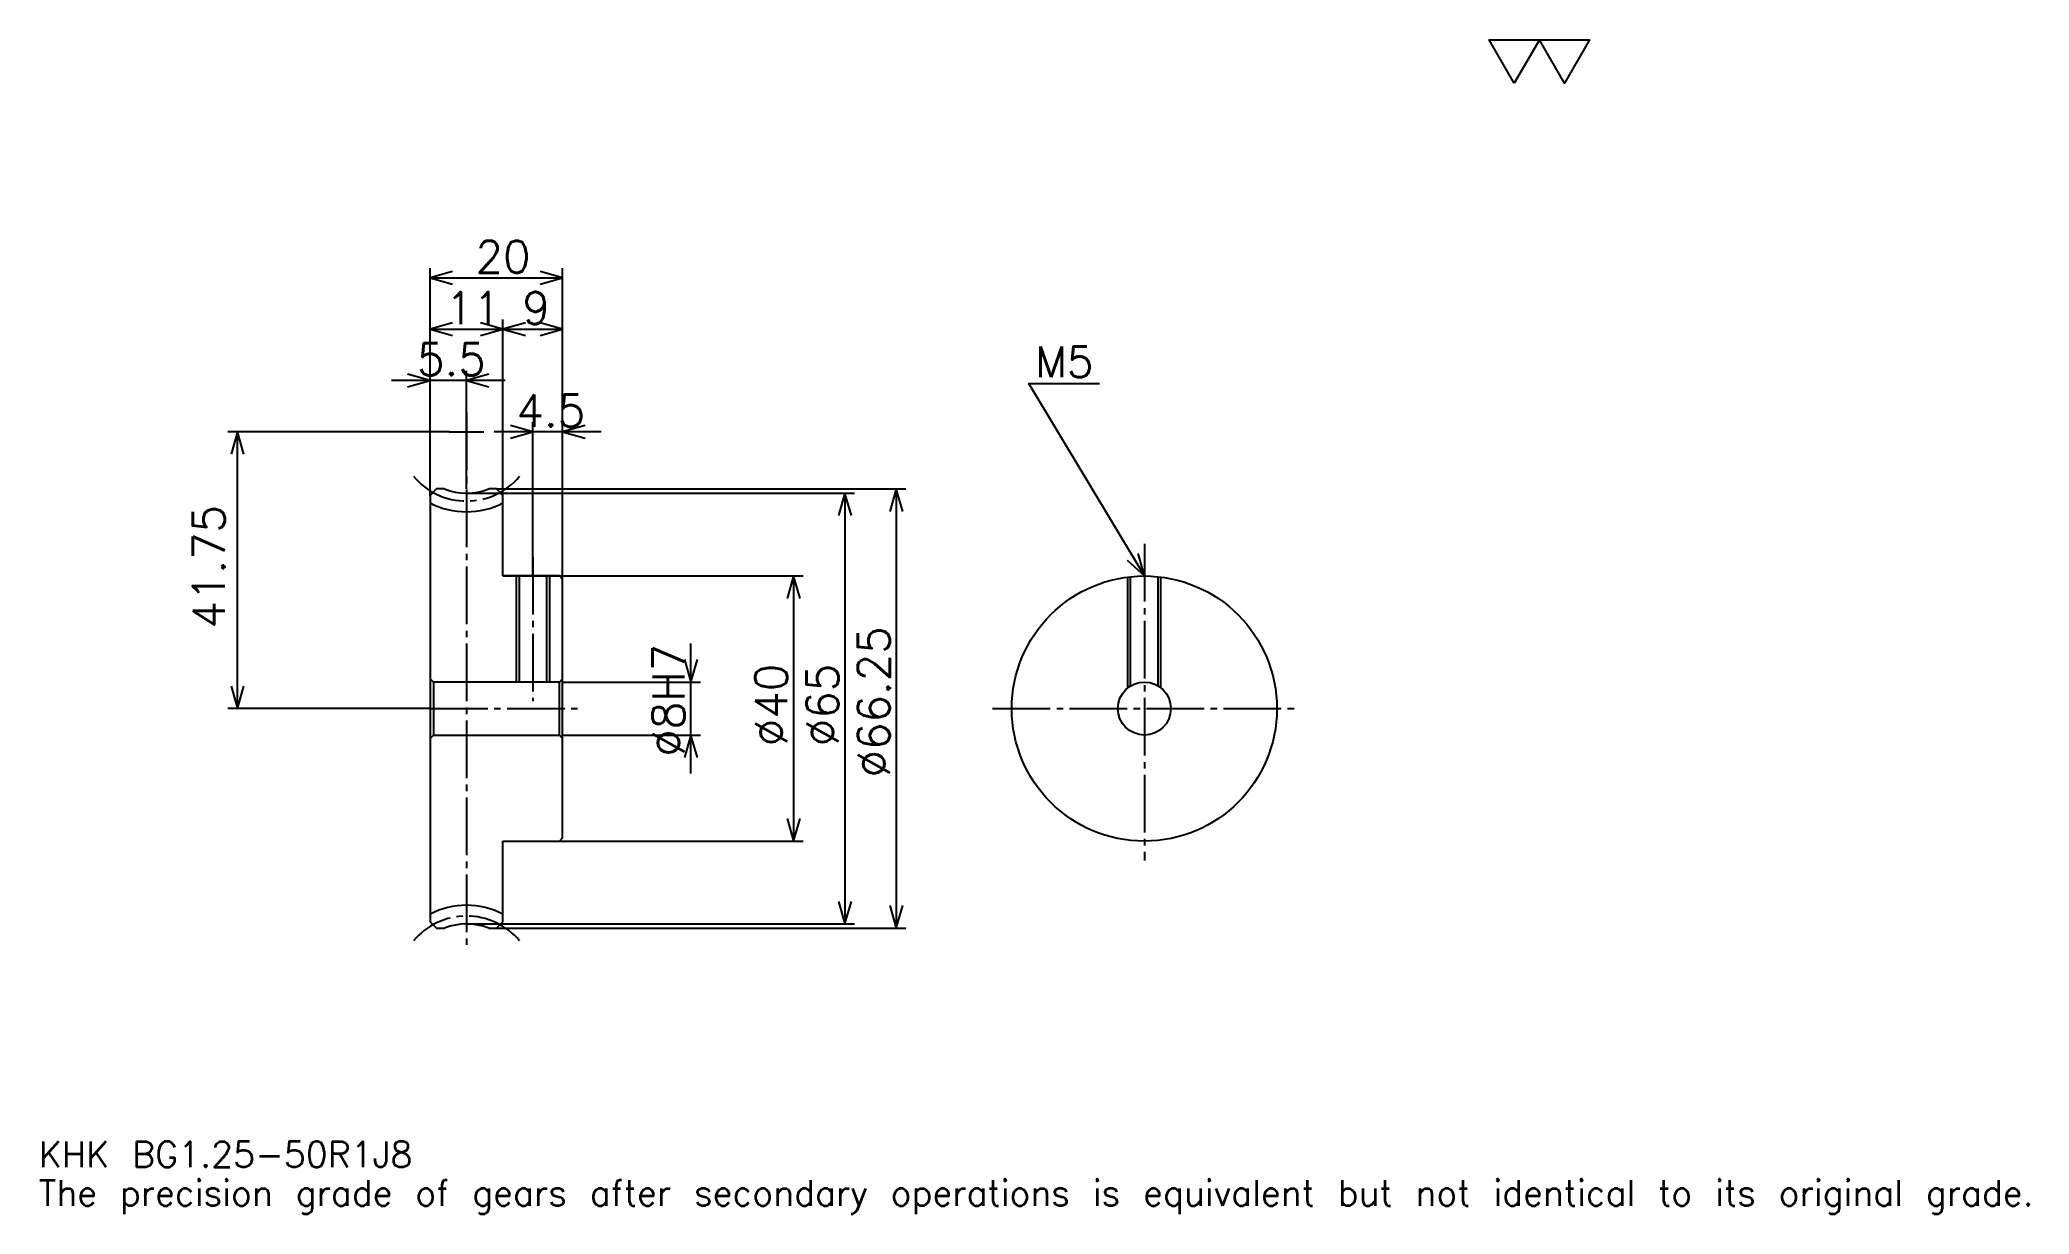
# Model space of a CAD drawing. Extents: x 10 to 310, y 4 to 181.
import ezdxf

# ---------------------------------------------------------------- set-up
doc = ezdxf.new("R2010")
doc.units = 0
doc.linetypes.add('DASHDOT', pattern=[11.612903, 8.709677, -0.967742, 0.967742, -0.967742])
doc.layers.get('0').update_dxf_attribs({"linetype": 'CONTINUOUS'})
doc.layers.add('DASHDOT', color=6, linetype='DASHDOT')
doc.styles.add('KANJI', font='TXT', dxfattribs={"bigfont": 'BIGFONT'})

msp = doc.modelspace()

# ---------------------------------------------------------------- linework, layer by layer
at = {"color": 5}
for p, q in [((68.709679, 112.963707), (68.709679, 146.266129)), ((68.709679, 144.814514), (88.709679, 144.814514)), ((88.709679, 112.963707), (88.709679, 146.266129)), ((79.709679, 112.963707), (79.709679, 138.5242)), ((68.709679, 137.072571), (79.709679, 137.072571)), ((79.709679, 137.072571), (88.709679, 137.072571)), ((80.016129, 129.330643), (62.903229, 129.330643)), ((74.209679, 112.963707), (74.209679, 130.782257)), ((84.209679, 112.963707), (84.209679, 123.040321)), ((71.612907, 121.588707), (38.225807, 121.588707)), ((39.677422, 79.838707), (39.677422, 121.588707)), ((94.516129, 121.588707), (78.403229, 121.588707)), ((68.709679, 111.995964), (68.709679, 112.963707)), ((74.209679, 112.338707), (88.709679, 112.338707)), ((78.741936, 112.963707), (88.709679, 112.963707)), ((79.709679, 111.995964), (79.709679, 112.963707)), ((84.209679, 99.838707), (84.209679, 112.963707)), ((88.709679, 112.963707), (140.483887, 112.963707)), ((88.709679, 99.338707), (88.709679, 112.963707)), ((88.709679, 112.338707), (132.741943, 112.338707)), ((131.290329, 112.338707), (131.290329, 47.338707)), ((139.032257, 112.963707), (139.032257, 46.713707)), ((79.709679, 99.838707), (88.709679, 99.838707)), ((88.709679, 99.838707), (125, 99.838707)), ((123.548386, 99.838707), (123.548386, 59.838707)), ((108.064514, 70.032257), (108.064514, 89.645157)), ((88.709679, 83.838707), (109.516129, 83.838707)), ((68.709679, 79.838707), (38.225807, 79.838707)), ((88.709679, 75.838707), (109.516129, 75.838707)), ((79.709679, 59.838707), (88.709679, 59.838707)), ((88.709679, 59.838707), (125, 59.838707)), ((74.209679, 47.338707), (88.709679, 47.338707)), ((78.741936, 46.713707), (88.709679, 46.713707)), ((88.709679, 47.338707), (132.741943, 47.338707)), ((88.709679, 46.713707), (140.483887, 46.713707))]:
    msp.add_line(p, q, dxfattribs=at)
at = {"color": 4}
for p, q in [((88.709679, 84.338707), (88.209679, 83.838707)), ((68.709679, 75.338707), (69.209679, 75.838707)), ((88.709679, 75.338707), (88.209679, 75.838707))]:
    msp.add_line(p, q, dxfattribs=at)
at = {"color": 7}
msp.add_lwpolyline([(232.258072, 174.193542), (228.483871, 180.735474), (243.580658, 180.735474), (239.806458, 174.193542), (236.032272, 180.735474), (232.258072, 174.193542)], dxfattribs=at)
at = {"color": 5}
for points in [[(72.096779, 145.782257), (68.709679, 144.814514), (72.096779, 143.846771)], [(85.322586, 143.846771), (88.709679, 144.814514), (85.322586, 145.782257)], [(72.096779, 138.040314), (68.709679, 137.072571), (72.096779, 136.104828)], [(76.322578, 136.104828), (79.709679, 137.072571), (76.322578, 138.040314)], [(83.096771, 138.040314), (79.709679, 137.072571), (83.096771, 136.104828)], [(85.322586, 136.104828), (88.709679, 137.072571), (85.322586, 138.040314)], [(65.322578, 128.3629), (68.709679, 129.330643), (65.322578, 130.298386)], [(77.596771, 130.298386), (74.209679, 129.330643), (77.596771, 128.3629)], [(176.451614, 99.838707), (159.032257, 128.870972), (169.677429, 128.870972)], [(40.645161, 118.201614), (39.677422, 121.588707), (38.709679, 118.201614)], [(80.822586, 120.620964), (84.209679, 121.588707), (80.822586, 122.55645)], [(92.096771, 122.55645), (88.709679, 121.588707), (92.096771, 120.620964)], [(132.258072, 108.951614), (131.290329, 112.338707), (130.322586, 108.951614)], [(140, 109.576614), (139.032257, 112.963707), (138.064514, 109.576614)], [(173.879135, 102.245224), (176.451614, 99.838707), (175.538788, 103.24102)], [(124.516129, 96.451614), (123.548386, 99.838707), (122.580643, 96.451614)], [(107.096771, 87.225807), (108.064514, 83.838707), (109.032257, 87.225807)], [(38.709679, 83.225807), (39.677422, 79.838707), (40.645161, 83.225807)], [(109.032257, 72.451607), (108.064514, 75.838707), (107.096771, 72.451607)], [(122.580643, 63.225803), (123.548386, 59.838707), (124.516129, 63.225803)], [(130.322586, 50.725803), (131.290329, 47.338707), (132.258072, 50.725803)], [(138.064514, 50.100803), (139.032257, 46.713707), (140, 50.100803)]]:
    msp.add_lwpolyline(points, dxfattribs=at)
at = {"color": 4}
for points in [[(70.867241, 112.963707), (69.677422, 112.963707), (68.709679, 111.995964), (68.709679, 75.338707)], [(79.709679, 99.838707), (79.709679, 111.995964), (78.741936, 112.963707), (77.552116, 112.963707)], [(79.709679, 59.838707), (88.209679, 59.838707), (88.709679, 60.338707), (88.709679, 99.338707), (88.209679, 99.838707), (79.709679, 99.838707)], [(81.709679, 99.838707), (81.709679, 83.838707)], [(82.144676, 99.838707), (82.144676, 83.838707)], [(86.274681, 99.838707), (86.274681, 83.838707)], [(86.709679, 99.838707), (86.709679, 83.838707)], [(173.951614, 82.961205), (173.951614, 99.681839)], [(174.386612, 83.264458), (174.386612, 99.731812)], [(178.516617, 83.264458), (178.516617, 99.731812)], [(178.951614, 82.961205), (178.951614, 99.681839)], [(68.709679, 84.338707), (69.209679, 83.838707), (69.209679, 75.838707), (88.209679, 75.838707), (88.209679, 83.838707), (69.209679, 83.838707)], [(68.709679, 75.338707), (68.709679, 47.68145), (69.677422, 46.713707), (70.867241, 46.713707)], [(77.552116, 46.713707), (78.741936, 46.713707), (79.709679, 47.68145), (79.709679, 59.838707)]]:
    msp.add_lwpolyline(points, dxfattribs=at)
for radius in [20, 4]:
    msp.add_circle((176.451614, 79.838707), radius, dxfattribs=at)
for centre, radius, start, end in [((74.209679, 121.588707), 9.25, 248.81721776, 291.18278402), ((74.209679, 121.588707), 12.063, 242.87458882, 297.12541118), ((74.209679, 38.088707), 12.063, 62.87458882, 117.12541118), ((74.209679, 38.088707), 9.25, 68.81721598, 111.18278224)]:
    msp.add_arc(centre, radius, start, end, dxfattribs=at)
at = {"layer": 'DASHDOT', "color": 7}
for p, q in [((74.209679, 124.491928), (74.209679, 43.810482)), ((71.612907, 121.588707), (76.80645, 121.588707)), ((176.451614, 104.677414), (176.451614, 56.935482)), ((68.709679, 79.838707), (91.6129, 79.838707)), ((153.548386, 79.838707), (199.354828, 79.838707))]:
    msp.add_line(p, q, dxfattribs=at)
msp.add_lwpolyline([(84.209679, 102.741928), (84.209679, 80.935486)], dxfattribs=at)
for centre, start, end in [((74.209679, 121.588707), 220.00000049, 319.99999951), ((74.209679, 38.088707), 40.00000049, 139.99999951)]:
    msp.add_arc(centre, 10.445, start, end, dxfattribs=at)

# ---------------------------------------------------------------- texts
at = {"color": 7, "style": 'KANJI'}
for s, height, p in [('20', 4.83871, (75.564514, 145.588715)), ('11', 4.83871, (71.064514, 137.846771)), ('9', 4.83871, (82.6371, 137.846771)), ('5.5', 4.83871, (66.741936, 130.104828)), ('M5', 4.645161, (160, 129.838715)), ('4.5', 4.83871, (81.741936, 122.3629)), ('KHK BG1.25-50R1J8', 3.870968, (9.67742, 10.645162)), ('The precision grade of gears after secondary operations is equivalent but not identical to its original grade.', 3.870968, (9.67742, 4.83871))]:
    msp.add_text(s, height=height, dxfattribs=at).set_placement(p)
for s, p in [('41.75', (37.741936, 91.883064)), ('%%c66.25', (138.064514, 69.435486)), ('%%c8H7', (107.096771, 72.580643)), ('%%c40', (122.580643, 74.153221)), ('%%c65', (130.322586, 74.153229))]:
    msp.add_text(s, height=4.83871, rotation=90, dxfattribs=at).set_placement(p)

doc.saveas('drawing.dxf')
